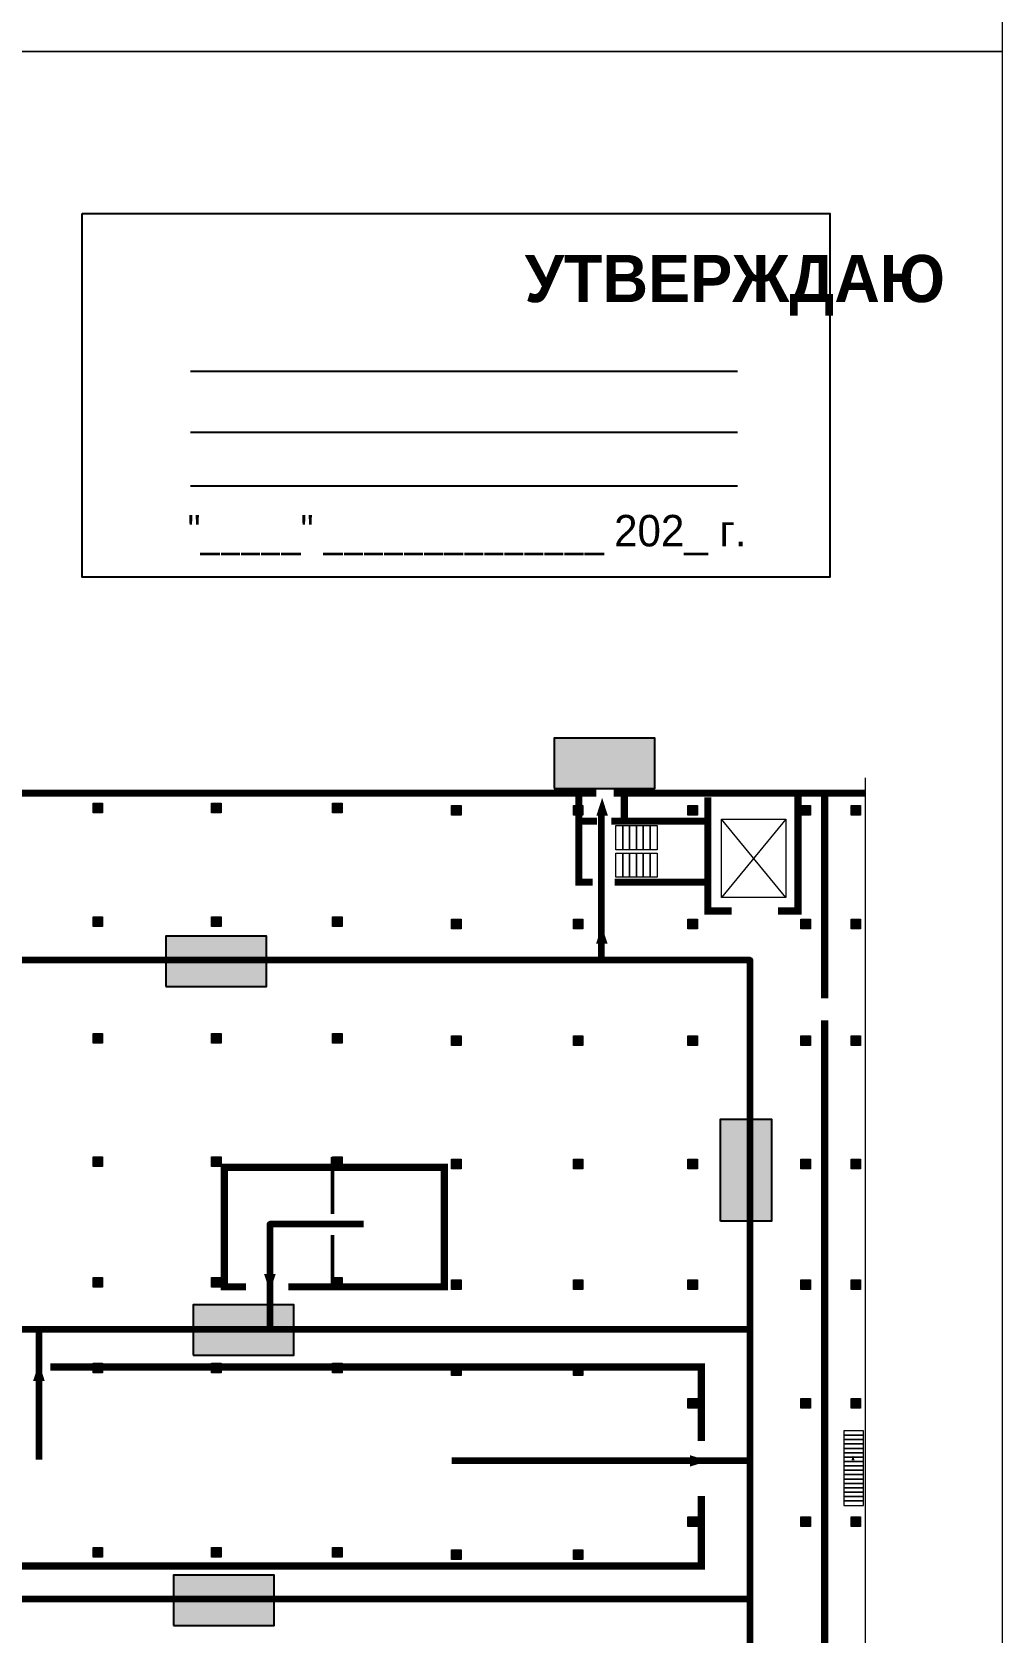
# Model space of a CAD drawing. Header units: millimetres. Extents: x 13810 to 67229, y 12374 to 21950.
# Drawn here: x 27753.3 to 27876.6, y 14346.4 to 14549.9 of the extents above; entities that cross this region are included whole.
import ezdxf

# ---------------------------------------------------------------- set-up
doc = ezdxf.new("R2010")
doc.units = ezdxf.units.MM
doc.layers.add('План_Штампы', color=7, linetype='Continuous')
doc.styles.add('обычный', font='arial.ttf')

# ---------------------------------------------------------------- blocks, each defined once
blk = doc.blocks.new('A$C32E8229D')
at = {"true_color": 0xffffff}
blk.add_hatch(color=7, dxfattribs=at).paths.add_polyline_path([(0, 0), (0, -8), (16, -8), (16, 0)])
h = blk.add_hatch(color=126)
h.paths.add_polyline_path([(0.2, -0.2), (15.8, -0.2), (15.8, -7.8), (0.2, -7.8)])
h.paths.add_polyline_path([(13.49, -2.05), (12.08, -2.05), (11.37, -2.63, 0.162397), (11.29, -2.84), (11.29, -3.63), (10.35, -3.63), (10.35, -4.05), (11.68, -4.05), (11.68, -3.48), (12.26, -4.28), (11.29, -5.1), (11.29, -6.78), (11.85, -6.78), (11.85, -5.44), (12.8, -4.64), (12.8, -5.94), (14.46, -5.94), (14.46, -5.39), (13.45, -5.39), (13.45, -3.97), (12.46, -2.59), (13.15, -2.59), (13.69, -3.34), (14.18, -3)], flags=16)
h.paths.add_polyline_path([(10.74, -1.82, 1), (11.8, -1.82, 1)], flags=16)
h.paths.add_polyline_path([(9.39, -3.59), (5.99, -3.59), (6.56, -3.03), (5.91, -3.03), (5.1, -3.83), (5.91, -4.64), (6.56, -4.64), (5.99, -4.09), (9.39, -4.09)], flags=16)
h.paths.add_polyline_path([(4.29, -1.08), (1.72, -1.08), (1.72, -6.6), (4.29, -6.6)], flags=16)
at = {"color": 126}
blk.add_lwpolyline([(16, -8), (0, -8), (0, 0), (16, 0)], close=True, dxfattribs=at)
blk = doc.blocks.new('A$C7B4425F7')
at = {"true_color": 0xffffff}
blk.add_hatch(color=7, dxfattribs=at).paths.add_polyline_path([(0, 0), (-16, 0), (-16, -8), (0, -8)])
h = blk.add_hatch(color=126)
h.paths.add_polyline_path([(-0.2, -0.2), (-15.8, -0.2), (-15.8, -7.8), (-0.2, -7.8)])
h.paths.add_polyline_path([(-11.76, -2.03), (-11.76, -3.66), (-11.17, -3.66, -0.568275), (-11.17, -6.18), (-12.58, -6.18), (-12.58, -2.03)], flags=16)
h.paths.add_polyline_path([(-13.33, -4.12, -0.495768), (-13.59, -6.18), (-15.03, -6.18), (-15.03, -2.03), (-13.59, -2.03, -0.487973)], flags=16)
h.paths.add_polyline_path([(-10.25, -2.03), (-9.48, -2.03), (-9.48, -6.18), (-10.25, -6.18)], flags=16)
h.paths.add_polyline_path([(-13.84, -3.69), (-14.24, -3.69), (-14.24, -3.03), (-13.9, -3.03, -0.692621)], flags=0)
h.paths.add_polyline_path([(-9.15, -2.03), (-8.4, -2.03), (-8.04, -3.07), (-7.68, -2.03), (-6.93, -2.03), (-7.64, -4.1), (-6.93, -6.18), (-7.68, -6.18), (-8.04, -5.14), (-8.4, -6.18), (-9.15, -6.18), (-8.44, -4.1)], flags=16)
h.paths.add_polyline_path([(-11.76, -4.46), (-11.42, -4.46, -0.692621), (-11.36, -5.12), (-11.76, -5.12)], flags=0)
h.paths.add_polyline_path([(-13.9, -5.2), (-14.24, -5.2), (-14.24, -4.55), (-13.84, -4.55, -0.708038)], flags=0)
edge = h.paths.add_edge_path(flags=16)
edge.add_ellipse((-5.51, -4.08), major_axis=(0, 2.05), ratio=0.586184, start_angle=0, end_angle=360)
edge = h.paths.add_edge_path(flags=0)
edge.add_ellipse((-5.51, -4.08), major_axis=(0, 1.14), ratio=0.454828, start_angle=0, end_angle=360)
h.paths.add_polyline_path([(-4.13, -4.96, 0.377264), (-3.48, -4.52, 0.0555), (-3.16, -2.03), (-1.66, -2.03), (-1.66, -4.96), (-0.96, -4.96), (-0.96, -7.01), (-1.75, -7.01), (-1.75, -6.18), (-3.3, -6.18), (-3.3, -7.02), (-4.13, -7.02)], flags=16)
h.paths.add_polyline_path([(-2.73, -2.91), (-2.28, -2.91), (-2.28, -4.96), (-3.05, -4.96, 0.079136)], flags=0)
at = {"color": 126}
blk.add_lwpolyline([(-16, -8), (0, -8), (0, 0), (-16, 0)], close=True, dxfattribs=at)

msp = doc.modelspace()

# ---------------------------------------------------------------- hatches: boundary and pattern name
at = {"lineweight": 0}
h = msp.add_hatch(color=256, dxfattribs=at)
h.dxf.hatch_style = 1
h.paths.add_polyline_path([(27761.02, 14451.9), (27761.02, 14450.67), (27762.24, 14450.67), (27762.24, 14451.9)])
h = msp.add_hatch(color=256, dxfattribs=at)
h.dxf.hatch_style = 1
h.paths.add_polyline_path([(27776.1, 14451.9), (27776.1, 14450.67), (27777.32, 14450.67), (27777.32, 14451.9)])
h = msp.add_hatch(color=256, dxfattribs=at)
h.dxf.hatch_style = 1
h.paths.add_polyline_path([(27791.46, 14451.9), (27791.46, 14450.67), (27792.68, 14450.67), (27792.68, 14451.9)])
h = msp.add_hatch(color=256, dxfattribs=at)
h.dxf.hatch_style = 1
h.paths.add_polyline_path([(27806.6, 14451.6), (27806.6, 14450.37), (27807.82, 14450.37), (27807.82, 14451.6)])
h = msp.add_hatch(color=256, dxfattribs=at)
h.dxf.hatch_style = 1
h.paths.add_polyline_path([(27822.09, 14451.6), (27822.09, 14450.37), (27823.31, 14450.37), (27823.31, 14451.6)])
h = msp.add_hatch(color=256, dxfattribs=at)
h.dxf.hatch_style = 1
h.paths.add_polyline_path([(27836.65, 14451.6), (27836.65, 14450.37), (27837.87, 14450.37), (27837.87, 14451.6)])
h = msp.add_hatch(color=256, dxfattribs=at)
h.dxf.hatch_style = 1
h.paths.add_polyline_path([(27851, 14451.6), (27851, 14450.37), (27852.22, 14450.37), (27852.22, 14451.6)])
h = msp.add_hatch(color=256, dxfattribs=at)
h.dxf.hatch_style = 1
h.paths.add_polyline_path([(27857.39, 14451.6), (27857.39, 14450.37), (27858.61, 14450.37), (27858.61, 14451.6)])
h = msp.add_hatch(color=256, dxfattribs=at)
h.dxf.hatch_style = 1
h.paths.add_polyline_path([(27761.02, 14437.45), (27761.02, 14436.22), (27762.24, 14436.22), (27762.24, 14437.45)])
h = msp.add_hatch(color=256, dxfattribs=at)
h.dxf.hatch_style = 1
h.paths.add_polyline_path([(27776.1, 14437.45), (27776.1, 14436.22), (27777.32, 14436.22), (27777.32, 14437.45)])
h = msp.add_hatch(color=256, dxfattribs=at)
h.dxf.hatch_style = 1
h.paths.add_polyline_path([(27791.46, 14437.45), (27791.46, 14436.22), (27792.68, 14436.22), (27792.68, 14437.45)])
h = msp.add_hatch(color=256, dxfattribs=at)
h.dxf.hatch_style = 1
h.paths.add_polyline_path([(27806.6, 14437.15), (27806.6, 14435.92), (27807.82, 14435.92), (27807.82, 14437.15)])
h = msp.add_hatch(color=256, dxfattribs=at)
h.dxf.hatch_style = 1
h.paths.add_polyline_path([(27822.09, 14437.15), (27822.09, 14435.92), (27823.31, 14435.92), (27823.31, 14437.15)])
h = msp.add_hatch(color=256, dxfattribs=at)
h.dxf.hatch_style = 1
h.paths.add_polyline_path([(27836.65, 14437.15), (27836.65, 14435.92), (27837.87, 14435.92), (27837.87, 14437.15)])
h = msp.add_hatch(color=256, dxfattribs=at)
h.dxf.hatch_style = 1
h.paths.add_polyline_path([(27851, 14437.15), (27851, 14435.92), (27852.22, 14435.92), (27852.22, 14437.15)])
h = msp.add_hatch(color=256, dxfattribs=at)
h.dxf.hatch_style = 1
h.paths.add_polyline_path([(27857.39, 14437.15), (27857.39, 14435.92), (27858.61, 14435.92), (27858.61, 14437.15)])
h = msp.add_hatch(color=256, dxfattribs=at)
h.dxf.hatch_style = 1
h.paths.add_polyline_path([(27761.02, 14422.61), (27761.02, 14421.38), (27762.24, 14421.38), (27762.24, 14422.61)])
h = msp.add_hatch(color=256, dxfattribs=at)
h.dxf.hatch_style = 1
h.paths.add_polyline_path([(27776.1, 14422.61), (27776.1, 14421.38), (27777.32, 14421.38), (27777.32, 14422.61)])
h = msp.add_hatch(color=256, dxfattribs=at)
h.dxf.hatch_style = 1
h.paths.add_polyline_path([(27791.46, 14422.61), (27791.46, 14421.38), (27792.68, 14421.38), (27792.68, 14422.61)])
h = msp.add_hatch(color=256, dxfattribs=at)
h.dxf.hatch_style = 1
h.paths.add_polyline_path([(27806.6, 14422.31), (27806.6, 14421.08), (27807.82, 14421.08), (27807.82, 14422.31)])
h = msp.add_hatch(color=256, dxfattribs=at)
h.dxf.hatch_style = 1
h.paths.add_polyline_path([(27822.09, 14422.31), (27822.09, 14421.08), (27823.31, 14421.08), (27823.31, 14422.31)])
h = msp.add_hatch(color=256, dxfattribs=at)
h.dxf.hatch_style = 1
h.paths.add_polyline_path([(27836.65, 14422.31), (27836.65, 14421.08), (27837.87, 14421.08), (27837.87, 14422.31)])
h = msp.add_hatch(color=256, dxfattribs=at)
h.dxf.hatch_style = 1
h.paths.add_polyline_path([(27851, 14422.31), (27851, 14421.08), (27852.22, 14421.08), (27852.22, 14422.31)])
h = msp.add_hatch(color=256, dxfattribs=at)
h.dxf.hatch_style = 1
h.paths.add_polyline_path([(27857.39, 14422.31), (27857.39, 14421.08), (27858.61, 14421.08), (27858.61, 14422.31)])
h = msp.add_hatch(color=256, dxfattribs=at)
h.dxf.hatch_style = 1
h.paths.add_polyline_path([(27761.02, 14406.94), (27761.02, 14405.71), (27762.24, 14405.71), (27762.24, 14406.94)])
h = msp.add_hatch(color=256, dxfattribs=at)
h.dxf.hatch_style = 1
h.paths.add_polyline_path([(27776.1, 14406.94), (27776.1, 14405.71), (27777.32, 14405.71), (27777.32, 14406.94)])
h = msp.add_hatch(color=256, dxfattribs=at)
h.dxf.hatch_style = 1
h.paths.add_polyline_path([(27791.46, 14406.94), (27791.46, 14405.71), (27792.68, 14405.71), (27792.68, 14406.94)])
h = msp.add_hatch(color=256, dxfattribs=at)
h.dxf.hatch_style = 1
h.paths.add_polyline_path([(27806.6, 14406.64), (27806.6, 14405.41), (27807.82, 14405.41), (27807.82, 14406.64)])
h = msp.add_hatch(color=256, dxfattribs=at)
h.dxf.hatch_style = 1
h.paths.add_polyline_path([(27822.09, 14406.64), (27822.09, 14405.41), (27823.31, 14405.41), (27823.31, 14406.64)])
h = msp.add_hatch(color=256, dxfattribs=at)
h.dxf.hatch_style = 1
h.paths.add_polyline_path([(27836.65, 14406.64), (27836.65, 14405.41), (27837.87, 14405.41), (27837.87, 14406.64)])
h = msp.add_hatch(color=256, dxfattribs=at)
h.dxf.hatch_style = 1
h.paths.add_polyline_path([(27851, 14406.64), (27851, 14405.41), (27852.22, 14405.41), (27852.22, 14406.64)])
h = msp.add_hatch(color=256, dxfattribs=at)
h.dxf.hatch_style = 1
h.paths.add_polyline_path([(27857.39, 14406.64), (27857.39, 14405.41), (27858.61, 14405.41), (27858.61, 14406.64)])
h = msp.add_hatch(color=256, dxfattribs=at)
h.dxf.hatch_style = 1
h.paths.add_polyline_path([(27761.02, 14391.62), (27761.02, 14390.39), (27762.24, 14390.39), (27762.24, 14391.62)])
h = msp.add_hatch(color=256, dxfattribs=at)
h.dxf.hatch_style = 1
h.paths.add_polyline_path([(27776.1, 14391.62), (27776.1, 14390.39), (27777.32, 14390.39), (27777.32, 14391.62)])
h = msp.add_hatch(color=256, dxfattribs=at)
h.dxf.hatch_style = 1
h.paths.add_polyline_path([(27791.46, 14391.62), (27791.46, 14390.39), (27792.68, 14390.39), (27792.68, 14391.62)])
h = msp.add_hatch(color=256, dxfattribs=at)
h.dxf.hatch_style = 1
h.paths.add_polyline_path([(27806.6, 14391.32), (27806.6, 14390.09), (27807.82, 14390.09), (27807.82, 14391.32)])
h = msp.add_hatch(color=256, dxfattribs=at)
h.dxf.hatch_style = 1
h.paths.add_polyline_path([(27822.09, 14391.32), (27822.09, 14390.09), (27823.31, 14390.09), (27823.31, 14391.32)])
h = msp.add_hatch(color=256, dxfattribs=at)
h.dxf.hatch_style = 1
h.paths.add_polyline_path([(27836.65, 14391.32), (27836.65, 14390.09), (27837.87, 14390.09), (27837.87, 14391.32)])
h = msp.add_hatch(color=256, dxfattribs=at)
h.dxf.hatch_style = 1
h.paths.add_polyline_path([(27851, 14391.32), (27851, 14390.09), (27852.22, 14390.09), (27852.22, 14391.32)])
h = msp.add_hatch(color=256, dxfattribs=at)
h.dxf.hatch_style = 1
h.paths.add_polyline_path([(27857.39, 14391.32), (27857.39, 14390.09), (27858.61, 14390.09), (27858.61, 14391.32)])
h = msp.add_hatch(color=256, dxfattribs=at)
h.dxf.hatch_style = 1
h.paths.add_polyline_path([(27761.02, 14380.7), (27761.02, 14379.47), (27762.24, 14379.47), (27762.24, 14380.7)])
h = msp.add_hatch(color=256, dxfattribs=at)
h.dxf.hatch_style = 1
h.paths.add_polyline_path([(27776.1, 14380.7), (27776.1, 14379.47), (27777.32, 14379.47), (27777.32, 14380.7)])
h = msp.add_hatch(color=256, dxfattribs=at)
h.dxf.hatch_style = 1
h.paths.add_polyline_path([(27791.46, 14380.7), (27791.46, 14379.47), (27792.68, 14379.47), (27792.68, 14380.7)])
h = msp.add_hatch(color=256, dxfattribs=at)
h.dxf.hatch_style = 1
h.paths.add_polyline_path([(27806.6, 14380.4), (27806.6, 14379.17), (27807.82, 14379.17), (27807.82, 14380.4)])
h = msp.add_hatch(color=256, dxfattribs=at)
h.dxf.hatch_style = 1
h.paths.add_polyline_path([(27822.09, 14380.4), (27822.09, 14379.17), (27823.31, 14379.17), (27823.31, 14380.4)])
h = msp.add_hatch(color=256, dxfattribs=at)
h.dxf.hatch_style = 1
h.paths.add_polyline_path([(27836.65, 14376.22), (27836.65, 14374.99), (27837.87, 14374.99), (27837.87, 14376.22)])
h = msp.add_hatch(color=256, dxfattribs=at)
h.dxf.hatch_style = 1
h.paths.add_polyline_path([(27851, 14376.22), (27851, 14374.99), (27852.22, 14374.99), (27852.22, 14376.22)])
h = msp.add_hatch(color=256, dxfattribs=at)
h.dxf.hatch_style = 1
h.paths.add_polyline_path([(27857.39, 14376.22), (27857.39, 14374.99), (27858.61, 14374.99), (27858.61, 14376.22)])
h = msp.add_hatch(color=256, dxfattribs=at)
h.dxf.hatch_style = 1
h.paths.add_polyline_path([(27836.65, 14361.18), (27836.65, 14359.95), (27837.87, 14359.95), (27837.87, 14361.18)])
h = msp.add_hatch(color=256, dxfattribs=at)
h.dxf.hatch_style = 1
h.paths.add_polyline_path([(27851, 14361.18), (27851, 14359.95), (27852.22, 14359.95), (27852.22, 14361.18)])
h = msp.add_hatch(color=256, dxfattribs=at)
h.dxf.hatch_style = 1
h.paths.add_polyline_path([(27857.39, 14361.18), (27857.39, 14359.95), (27858.61, 14359.95), (27858.61, 14361.18)])
h = msp.add_hatch(color=256, dxfattribs=at)
h.dxf.hatch_style = 1
h.paths.add_polyline_path([(27761.02, 14357.28), (27761.02, 14356.05), (27762.24, 14356.05), (27762.24, 14357.28)])
h = msp.add_hatch(color=256, dxfattribs=at)
h.dxf.hatch_style = 1
h.paths.add_polyline_path([(27776.1, 14357.28), (27776.1, 14356.05), (27777.32, 14356.05), (27777.32, 14357.28)])
h = msp.add_hatch(color=256, dxfattribs=at)
h.dxf.hatch_style = 1
h.paths.add_polyline_path([(27791.46, 14357.28), (27791.46, 14356.05), (27792.68, 14356.05), (27792.68, 14357.28)])
h = msp.add_hatch(color=256, dxfattribs=at)
h.dxf.hatch_style = 1
h.paths.add_polyline_path([(27806.6, 14356.97), (27806.6, 14355.74), (27807.82, 14355.74), (27807.82, 14356.97)])
h = msp.add_hatch(color=256, dxfattribs=at)
h.dxf.hatch_style = 1
h.paths.add_polyline_path([(27822.09, 14356.97), (27822.09, 14355.74), (27823.31, 14355.74), (27823.31, 14356.97)])

# ---------------------------------------------------------------- linework, layer by layer
at = {"color": 126, "lineweight": 0, "true_color": 0x008754}
for points in [[(27276.58, 14942.45), (27876.58, 14942.45), (27876.58, 14547.45), (27276.58, 14547.45)], [(27276.58, 14547.45), (27876.58, 14547.45), (27876.58, 14152.45), (27276.58, 14152.45)]]:
    msp.add_lwpolyline(points, close=True, dxfattribs=at)
msp.add_lwpolyline([(27759.66, 14526.86), (27854.67, 14526.86), (27854.67, 14480.65), (27759.66, 14480.65)], close=True)
for points in [[(27773.42, 14506.81), (27842.94, 14506.81)], [(27773.42, 14499.05), (27842.94, 14499.05)], [(27773.42, 14492.26), (27842.94, 14492.26)]]:
    msp.add_lwpolyline(points)
at = {"lineweight": 0}
for points, const_width in [([(27824.54, 14441.86), (27822.78, 14441.86), (27822.78, 14453.56), (27822.78, 14449.62), (27825.07, 14449.62)], 0.924), ([(27682.18, 14453.18), (27825.02, 14453.18)], 0.924), ([(27827.23, 14453.18), (27859.2, 14453.18)], 0.924), ([(27842.21, 14438.2), (27839.18, 14438.2), (27839.18, 14452.63), (27839.18, 14441.86), (27827.33, 14441.86)], 0.924), ([(27828.55, 14449.62), (27828.55, 14453.04)], 0.924), ([(27848.08, 14438.2), (27850.64, 14438.2), (27850.64, 14453.18)], 0.924), ([(27854.02, 14453.18), (27854.02, 14427.09)], 0.924), ([(27826.91, 14449.62), (27839.05, 14449.62)], 0.924), ([(27854.02, 14424.28), (27854.02, 14282.49)], 0.924), ([(27791.46, 14399.69), (27791.46, 14406.94)], 0.462), ([(27785.85, 14390.42), (27805.67, 14390.42), (27805.67, 14405.63), (27777.7, 14405.63), (27777.7, 14390.42), (27780.49, 14390.42)], 0.924), ([(27791.46, 14390.42), (27791.46, 14397)], 0.462), ([(27755.61, 14380.23), (27838.37, 14380.23), (27838.37, 14370.81)], 0.924), ([(27838.37, 14363.85), (27838.37, 14354.94), (27745.9, 14354.94), (27745.9, 14357.97)], 0.924)]:
    msp.add_lwpolyline(points, dxfattribs=dict(at, const_width=const_width))
for points in [[(27859.2, 14455.12), (27859.2, 14277.53)], [(27849.1, 14449.87), (27840.93, 14439.91)], [(27849.1, 14439.91), (27840.93, 14449.87)]]:
    msp.add_lwpolyline(points, dxfattribs=at)
for points in [[(27762.24, 14450.67), (27761.02, 14450.67), (27761.02, 14451.9), (27762.24, 14451.9)], [(27777.32, 14450.67), (27776.1, 14450.67), (27776.1, 14451.9), (27777.32, 14451.9)], [(27792.68, 14450.67), (27791.46, 14450.67), (27791.46, 14451.9), (27792.68, 14451.9)], [(27807.82, 14450.37), (27806.6, 14450.37), (27806.6, 14451.6), (27807.82, 14451.6)], [(27823.31, 14450.37), (27822.09, 14450.37), (27822.09, 14451.6), (27823.31, 14451.6)], [(27837.87, 14450.37), (27836.65, 14450.37), (27836.65, 14451.6), (27837.87, 14451.6)], [(27849.1, 14439.91), (27840.93, 14439.91), (27840.93, 14449.87), (27849.1, 14449.87)], [(27852.22, 14450.37), (27851, 14450.37), (27851, 14451.6), (27852.22, 14451.6)], [(27858.61, 14450.37), (27857.39, 14450.37), (27857.39, 14451.6), (27858.61, 14451.6)], [(27828.36, 14445.99), (27827.49, 14445.99), (27827.49, 14449.07), (27828.36, 14449.07)], [(27829.23, 14445.99), (27828.36, 14445.99), (27828.36, 14449.07), (27829.23, 14449.07)], [(27830.1, 14445.99), (27829.23, 14445.99), (27829.23, 14449.07), (27830.1, 14449.07)], [(27830.98, 14445.99), (27830.1, 14445.99), (27830.1, 14449.07), (27830.98, 14449.07)], [(27831.85, 14445.99), (27830.98, 14445.99), (27830.98, 14449.07), (27831.85, 14449.07)], [(27832.72, 14445.99), (27831.85, 14445.99), (27831.85, 14449.07), (27832.72, 14449.07)], [(27828.36, 14442.48), (27827.49, 14442.48), (27827.49, 14445.56), (27828.36, 14445.56)], [(27829.23, 14442.48), (27828.36, 14442.48), (27828.36, 14445.56), (27829.23, 14445.56)], [(27830.1, 14442.48), (27829.23, 14442.48), (27829.23, 14445.56), (27830.1, 14445.56)], [(27830.98, 14442.48), (27830.1, 14442.48), (27830.1, 14445.56), (27830.98, 14445.56)], [(27831.85, 14442.48), (27830.98, 14442.48), (27830.98, 14445.56), (27831.85, 14445.56)], [(27832.72, 14442.48), (27831.85, 14442.48), (27831.85, 14445.56), (27832.72, 14445.56)], [(27762.24, 14436.22), (27761.02, 14436.22), (27761.02, 14437.45), (27762.24, 14437.45)], [(27777.32, 14436.22), (27776.1, 14436.22), (27776.1, 14437.45), (27777.32, 14437.45)], [(27792.68, 14436.22), (27791.46, 14436.22), (27791.46, 14437.45), (27792.68, 14437.45)], [(27807.82, 14435.92), (27806.6, 14435.92), (27806.6, 14437.15), (27807.82, 14437.15)], [(27823.31, 14435.92), (27822.09, 14435.92), (27822.09, 14437.15), (27823.31, 14437.15)], [(27837.87, 14435.92), (27836.65, 14435.92), (27836.65, 14437.15), (27837.87, 14437.15)], [(27852.22, 14435.92), (27851, 14435.92), (27851, 14437.15), (27852.22, 14437.15)], [(27858.61, 14435.92), (27857.39, 14435.92), (27857.39, 14437.15), (27858.61, 14437.15)], [(27762.24, 14421.38), (27761.02, 14421.38), (27761.02, 14422.61), (27762.24, 14422.61)], [(27777.32, 14421.38), (27776.1, 14421.38), (27776.1, 14422.61), (27777.32, 14422.61)], [(27792.68, 14421.38), (27791.46, 14421.38), (27791.46, 14422.61), (27792.68, 14422.61)], [(27807.82, 14421.08), (27806.6, 14421.08), (27806.6, 14422.31), (27807.82, 14422.31)], [(27823.31, 14421.08), (27822.09, 14421.08), (27822.09, 14422.31), (27823.31, 14422.31)], [(27837.87, 14421.08), (27836.65, 14421.08), (27836.65, 14422.31), (27837.87, 14422.31)], [(27852.22, 14421.08), (27851, 14421.08), (27851, 14422.31), (27852.22, 14422.31)], [(27858.61, 14421.08), (27857.39, 14421.08), (27857.39, 14422.31), (27858.61, 14422.31)], [(27762.24, 14405.71), (27761.02, 14405.71), (27761.02, 14406.94), (27762.24, 14406.94)], [(27777.32, 14405.71), (27776.1, 14405.71), (27776.1, 14406.94), (27777.32, 14406.94)], [(27792.68, 14405.71), (27791.46, 14405.71), (27791.46, 14406.94), (27792.68, 14406.94)], [(27807.82, 14405.41), (27806.6, 14405.41), (27806.6, 14406.64), (27807.82, 14406.64)], [(27823.31, 14405.41), (27822.09, 14405.41), (27822.09, 14406.64), (27823.31, 14406.64)], [(27837.87, 14405.41), (27836.65, 14405.41), (27836.65, 14406.64), (27837.87, 14406.64)], [(27852.22, 14405.41), (27851, 14405.41), (27851, 14406.64), (27852.22, 14406.64)], [(27858.61, 14405.41), (27857.39, 14405.41), (27857.39, 14406.64), (27858.61, 14406.64)], [(27762.24, 14390.39), (27761.02, 14390.39), (27761.02, 14391.62), (27762.24, 14391.62)], [(27777.32, 14390.39), (27776.1, 14390.39), (27776.1, 14391.62), (27777.32, 14391.62)], [(27792.68, 14390.39), (27791.46, 14390.39), (27791.46, 14391.62), (27792.68, 14391.62)], [(27807.82, 14390.09), (27806.6, 14390.09), (27806.6, 14391.32), (27807.82, 14391.32)], [(27823.31, 14390.09), (27822.09, 14390.09), (27822.09, 14391.32), (27823.31, 14391.32)], [(27837.87, 14390.09), (27836.65, 14390.09), (27836.65, 14391.32), (27837.87, 14391.32)], [(27852.22, 14390.09), (27851, 14390.09), (27851, 14391.32), (27852.22, 14391.32)], [(27858.61, 14390.09), (27857.39, 14390.09), (27857.39, 14391.32), (27858.61, 14391.32)], [(27762.24, 14379.47), (27761.02, 14379.47), (27761.02, 14380.7), (27762.24, 14380.7)], [(27777.32, 14379.47), (27776.1, 14379.47), (27776.1, 14380.7), (27777.32, 14380.7)], [(27792.68, 14379.47), (27791.46, 14379.47), (27791.46, 14380.7), (27792.68, 14380.7)], [(27807.82, 14379.17), (27806.6, 14379.17), (27806.6, 14380.4), (27807.82, 14380.4)], [(27823.31, 14379.17), (27822.09, 14379.17), (27822.09, 14380.4), (27823.31, 14380.4)], [(27837.87, 14374.99), (27836.65, 14374.99), (27836.65, 14376.22), (27837.87, 14376.22)], [(27852.22, 14374.99), (27851, 14374.99), (27851, 14376.22), (27852.22, 14376.22)], [(27858.61, 14374.99), (27857.39, 14374.99), (27857.39, 14376.22), (27858.61, 14376.22)], [(27858.99, 14372.12), (27856.49, 14372.12), (27856.49, 14371.56), (27858.99, 14371.56)], [(27858.99, 14371.56), (27856.49, 14371.56), (27856.49, 14371), (27858.99, 14371)], [(27858.99, 14371), (27856.49, 14371), (27856.49, 14370.45), (27858.99, 14370.45)], [(27858.99, 14370.45), (27856.49, 14370.45), (27856.49, 14369.89), (27858.99, 14369.89)], [(27858.99, 14369.89), (27856.49, 14369.89), (27856.49, 14369.33), (27858.99, 14369.33)], [(27858.99, 14369.33), (27856.49, 14369.33), (27856.49, 14368.78), (27858.99, 14368.78)], [(27858.99, 14368.78), (27856.49, 14368.78), (27856.49, 14368.22), (27858.99, 14368.22)], [(27858.99, 14368.22), (27856.49, 14368.22), (27856.49, 14367.66), (27858.99, 14367.66)], [(27858.99, 14367.66), (27856.49, 14367.66), (27856.49, 14367.1), (27858.99, 14367.1)], [(27858.99, 14367.1), (27856.49, 14367.1), (27856.49, 14366.55), (27858.99, 14366.55)], [(27858.99, 14366.55), (27856.49, 14366.55), (27856.49, 14365.99), (27858.99, 14365.99)], [(27858.99, 14365.99), (27856.49, 14365.99), (27856.49, 14365.43), (27858.99, 14365.43)], [(27858.99, 14365.43), (27856.49, 14365.43), (27856.49, 14364.87), (27858.99, 14364.87)], [(27858.99, 14364.87), (27856.49, 14364.87), (27856.49, 14364.32), (27858.99, 14364.32)], [(27858.99, 14364.32), (27856.49, 14364.32), (27856.49, 14363.76), (27858.99, 14363.76)], [(27858.99, 14363.76), (27856.49, 14363.76), (27856.49, 14363.2), (27858.99, 14363.2)], [(27858.99, 14363.2), (27856.49, 14363.2), (27856.49, 14362.64), (27858.99, 14362.64)], [(27837.87, 14359.95), (27836.65, 14359.95), (27836.65, 14361.18), (27837.87, 14361.18)], [(27852.22, 14359.95), (27851, 14359.95), (27851, 14361.18), (27852.22, 14361.18)], [(27858.61, 14359.95), (27857.39, 14359.95), (27857.39, 14361.18), (27858.61, 14361.18)], [(27762.24, 14356.05), (27761.02, 14356.05), (27761.02, 14357.28), (27762.24, 14357.28)], [(27777.32, 14356.05), (27776.1, 14356.05), (27776.1, 14357.28), (27777.32, 14357.28)], [(27792.68, 14356.05), (27791.46, 14356.05), (27791.46, 14357.28), (27792.68, 14357.28)], [(27807.82, 14355.74), (27806.6, 14355.74), (27806.6, 14356.97), (27807.82, 14356.97)], [(27823.31, 14355.74), (27822.09, 14355.74), (27822.09, 14356.97), (27823.31, 14356.97)]]:
    msp.add_lwpolyline(points, close=True, dxfattribs=at)
at = {"color": 126, "lineweight": 100, "true_color": 0x008754}
for points in [[(27825.68, 14431.93), (27384.21, 14431.93), (27384.21, 14450.26)], [(27844.57, 14286.07), (27844.57, 14431.93), (27825.68, 14431.93), (27825.68, 14450.92)], [(27795.41, 14398.37), (27783.51, 14398.37), (27783.51, 14385.01)], [(27844.57, 14385.01), (27384.21, 14385.01)], [(27754.15, 14385.01), (27754.15, 14368.49)], [(27844.57, 14368.3), (27806.63, 14368.3)], [(27844.57, 14350.73), (27384.21, 14350.73)]]:
    msp.add_lwpolyline(points, dxfattribs=at)
at = {"layer": 'План_Штампы', "color": 126, "true_color": 0x008754}
for points in [[(27826.49, 14450.31), (27825.01, 14450.31), (27825.74, 14452.57)], [(27826.44, 14434.03), (27824.97, 14434.03), (27825.69, 14436.3)], [(27782.77, 14392.04), (27784.24, 14392.04), (27783.51, 14389.78)], [(27754.88, 14378.47), (27753.41, 14378.47), (27754.14, 14380.73)], [(27836.9, 14367.56), (27836.9, 14369.03), (27839.16, 14368.3)]]:
    msp.add_solid(points, dxfattribs=at)
at = {"layer": 'План_Штампы'}
msp.add_solid([(27857.84, 14368.37), (27857.44, 14368.37), (27857.63, 14368.99)], dxfattribs=at)

# ---------------------------------------------------------------- block references
at = {"layer": 'План_Штампы', "xscale": 0.8, "yscale": 0.8, "zscale": 0.8}
msp.add_blockref('A$C7B4425F7', (27832.43, 14460.19), dxfattribs=at)
at = {"layer": 'План_Штампы', "color": 126, "true_color": 0x008754, "xscale": -0.8, "yscale": 0.8, "zscale": 0.8}
for p in [(27783.08, 14434.98), (27786.55, 14388.15), (27784.06, 14353.75)]:
    msp.add_blockref('A$C32E8229D', p, dxfattribs=at)
at = {"layer": 'План_Штампы', "color": 126, "true_color": 0x008754, "xscale": 0.8100087101568005, "yscale": 0.8100087101568005, "zscale": 0.8100087101568005, "rotation": 269.9978653237144}
msp.add_blockref('A$C32E8229D', (27847.28, 14411.73), dxfattribs=at)

# ---------------------------------------------------------------- texts
at = {"lineweight": 0, "attachment_point": 5, "style": 'обычный'}
for s, insert, char_height, width in [('\\pi-18,l18,t18;{\\fProxima Nova Rg|b1|i0|c204|p2;УТВЕРЖДАЮ\\H1.1997x; }', (27842.61, 14517.73), 6, 126.6484), ('{\\fArial Narrow|b0|i0|c204|p34;"_____" ______________ \\fProxima Nova Rg|b0|i0|c204|p2;202_ г. }', (27808.57, 14485.97), 4, 78.6503)]:
    msp.add_mtext(s, dxfattribs=dict(at, insert=insert, char_height=char_height, width=width))

doc.saveas('drawing.dxf')
